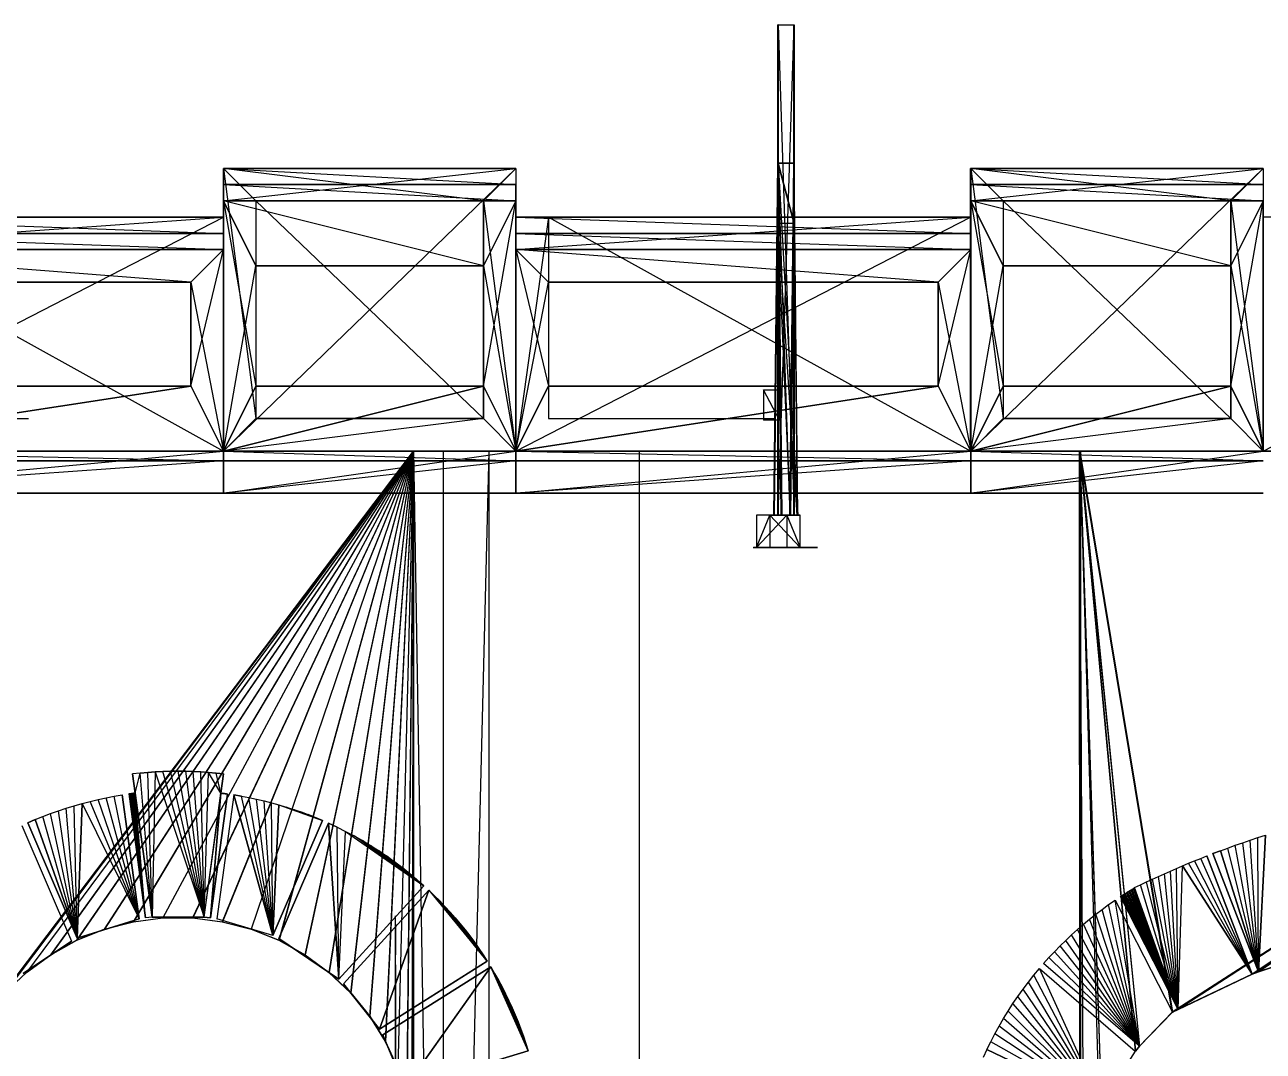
# Model space of a CAD drawing. Extents: x -41 to 47, y -35.8 to 51.3.
# Drawn here: x -0.862 to 2.947, y 44.248 to 47.407 of the extents above; entities that cross this region are included whole.
import ezdxf

# ---------------------------------------------------------------- set-up
doc = ezdxf.new("R2010")
doc.units = 0
doc.header["$MEASUREMENT"] = 0
doc.layers.add('PYDXF', color=8, linetype='CONTINUOUS')

msp = doc.modelspace()

# ---------------------------------------------------------------- linework, layer by layer
at = {"layer": 'PYDXF'}
for p, q in [((1.4548, 47.4074), (1.4537, 47.4074)), ((1.4537, 45.8985), (1.4537, 47.4074)), ((1.4537, 45.8985), (1.4548, 47.4074)), ((1.5029, 47.4074), (1.4537, 45.8985)), ((1.4537, 47.4074), (1.5029, 47.4074)), ((1.4548, 47.4074), (1.4548, 45.8985)), ((1.4548, 47.4074), (1.504, 47.4074)), ((1.4548, 47.4074), (1.504, 45.8985)), ((1.4548, 47.4074), (1.5029, 47.4074)), ((1.5029, 45.8985), (1.5029, 47.4074)), ((1.5029, 47.4074), (1.504, 47.4074)), ((1.5029, 47.4074), (1.504, 45.8985)), ((1.504, 47.4074), (1.504, 45.8985)), ((1.4419, 45.8985), (1.4536, 46.9818)), ((1.4438, 45.8985), (1.4536, 46.9818)), ((1.4536, 46.9818), (1.5028, 46.9818)), ((1.4536, 46.9818), (1.4536, 46.7956)), ((1.4536, 46.9818), (1.5028, 46.7956)), ((1.4536, 46.9818), (1.4911, 45.8985)), ((1.455, 46.9818), (1.455, 46.7956)), ((1.455, 46.9818), (1.5041, 46.7956)), ((1.5041, 46.9818), (1.455, 46.9818)), ((1.455, 46.9818), (1.466, 45.8985)), ((1.455, 46.9818), (1.5152, 45.8985)), ((1.4643, 45.8985), (1.455, 46.9818)), ((1.4911, 45.8985), (1.5028, 46.9818)), ((1.5028, 46.7956), (1.5028, 46.9818)), ((1.5041, 46.9818), (1.5041, 46.7956)), ((1.5152, 45.8985), (1.5041, 46.9818)), ((0.6479, 46.9654), (-0.2516, 46.9654)), ((-0.2516, 46.0954), (-0.2516, 46.9654)), ((-0.2516, 46.0954), (0.6479, 46.9654)), ((-0.2512, 46.9654), (-0.2516, 46.0954)), ((-0.2516, 46.9654), (-0.2512, 46.9654)), ((-0.2512, 46.9654), (-0.1512, 46.1954)), ((0.5484, 46.8654), (-0.2512, 46.9654)), ((-0.2512, 46.9654), (0.6484, 46.9654)), ((-0.2512, 46.9654), (-0.2512, 46.0954)), ((-0.2512, 46.9654), (-0.1512, 46.8654)), ((0.6479, 46.9654), (-0.2512, 46.9654)), ((0.6484, 46.9654), (-0.2511, 46.9654)), ((-0.2511, 46.9654), (-0.2511, 46.9154)), ((-0.2511, 46.8654), (-0.2511, 46.9654)), ((-0.2511, 46.8654), (0.6484, 46.9654)), ((-0.2511, 46.9654), (0.6485, 46.9654)), ((-0.2511, 46.9654), (0.6485, 46.9154)), ((-0.2511, 46.9154), (-0.2511, 46.9654)), ((0.6484, 46.9654), (0.5484, 46.8654)), ((0.6479, 46.9654), (0.6479, 46.0954)), ((0.6479, 46.9654), (0.6484, 46.9654)), ((0.6479, 46.9654), (0.6484, 46.0954)), ((0.6484, 46.9654), (0.6484, 46.8654)), ((0.6484, 46.9654), (0.6484, 46.0954)), ((0.6485, 46.9654), (0.6485, 46.9154)), ((2.9467, 46.9654), (2.0472, 46.9654)), ((2.0472, 46.0954), (2.0472, 46.9654)), ((2.0472, 46.0954), (2.9467, 46.9654)), ((2.0476, 46.9654), (2.0472, 46.0954)), ((2.0472, 46.9654), (2.0476, 46.9654)), ((2.9471, 46.9654), (2.0476, 46.9654)), ((2.0476, 46.8654), (2.0476, 46.9654)), ((2.0476, 46.8654), (2.9471, 46.9654)), ((2.0476, 46.9654), (2.1475, 46.1954)), ((2.8472, 46.8654), (2.0476, 46.9654)), ((2.0476, 46.9654), (2.9471, 46.9654)), ((2.0476, 46.9654), (2.0476, 46.0954)), ((2.0476, 46.9654), (2.1475, 46.8654)), ((2.9467, 46.9654), (2.0476, 46.9654)), ((2.0477, 46.9154), (2.0476, 46.9654)), ((2.0477, 46.9654), (2.0477, 46.9154)), ((2.0477, 46.9654), (2.9472, 46.9654)), ((2.0477, 46.9654), (2.9472, 46.9154)), ((2.9471, 46.9654), (2.8472, 46.8654)), ((2.9467, 46.9654), (2.9467, 46.0954)), ((2.9467, 46.9654), (2.9471, 46.9654)), ((2.9467, 46.9654), (2.9471, 46.0954)), ((2.9471, 46.9654), (2.9471, 46.8654)), ((2.9471, 46.9654), (2.9471, 46.0954)), ((-0.2511, 46.9154), (0.6484, 46.8654)), ((-0.2511, 46.9154), (0.6485, 46.9154)), ((-0.2511, 46.9154), (-0.2511, 46.8654)), ((0.6485, 46.9154), (-0.2511, 46.9154)), ((0.6484, 46.8654), (0.6484, 46.9154)), ((2.0477, 46.9154), (2.9472, 46.8654)), ((2.0477, 46.9154), (2.9472, 46.9154)), ((2.0477, 46.9154), (2.0477, 46.8654)), ((2.9472, 46.9154), (2.0477, 46.9154)), ((-0.2512, 46.8654), (0.6483, 46.8654)), ((-0.1512, 46.6654), (-0.2512, 46.8654)), ((0.5484, 46.6654), (-0.2512, 46.8654)), ((-0.2512, 46.0954), (-0.2512, 46.8654)), ((0.6484, 46.8654), (-0.2511, 46.8654)), ((-0.2511, 46.8654), (-0.2511, 46.0954)), ((-0.2511, 46.8654), (-0.1512, 46.2954)), ((-0.2511, 46.8654), (-0.1512, 46.6654)), ((-0.1512, 46.8654), (0.5484, 46.1954)), ((-0.1512, 46.8654), (0.5484, 46.8654)), ((-0.1512, 46.8654), (-0.1512, 46.1954)), ((0.5484, 46.8654), (-0.1512, 46.8654)), ((0.5484, 46.1954), (0.5484, 46.8654)), ((0.5484, 46.8654), (0.5484, 46.1954)), ((0.6484, 46.8654), (0.5484, 46.6654)), ((0.5484, 46.2954), (0.6483, 46.8654)), ((0.5484, 46.8654), (0.6484, 46.0954)), ((0.6483, 46.8654), (0.6484, 46.0954)), ((0.6484, 46.0954), (0.6484, 46.8654)), ((2.0476, 46.8654), (2.9471, 46.8654)), ((2.1475, 46.6654), (2.0476, 46.8654)), ((2.0476, 46.8654), (2.0476, 46.0954)), ((2.0476, 46.8654), (2.1476, 46.2954)), ((2.0476, 46.8654), (2.1476, 46.6654)), ((2.8472, 46.6654), (2.0476, 46.8654)), ((2.0476, 46.0954), (2.0476, 46.8654)), ((2.9472, 46.8654), (2.0477, 46.8654)), ((2.8472, 46.8654), (2.1475, 46.8654)), ((2.1476, 46.8654), (2.8472, 46.1954)), ((2.1476, 46.8654), (2.8472, 46.8654)), ((2.1476, 46.8654), (2.1476, 46.1954)), ((2.8472, 46.1954), (2.8472, 46.8654)), ((2.8472, 46.8654), (2.8472, 46.1954)), ((2.8472, 46.8654), (2.9471, 46.0954)), ((2.9471, 46.8654), (2.8472, 46.6654)), ((2.8472, 46.2954), (2.9471, 46.8654)), ((2.9471, 46.8654), (2.9471, 46.0954)), ((2.9471, 46.0954), (2.9471, 46.8654)), ((-0.2516, 46.8154), (-1.6508, 46.8154)), ((-1.6508, 46.0954), (-0.2516, 46.8154)), ((-0.2511, 46.8154), (-1.6504, 46.8154)), ((-1.6504, 46.7154), (-0.2511, 46.8154)), ((-0.2516, 46.8154), (-1.6504, 46.8154)), ((-1.6503, 46.8154), (-0.2511, 46.8154)), ((-1.6503, 46.8154), (-0.2511, 46.7654)), ((-1.5504, 46.8154), (-0.2511, 46.8154)), ((-1.5504, 46.8154), (-0.2511, 46.0954)), ((-0.2516, 46.8154), (-1.5504, 46.8154)), ((-0.2516, 46.8154), (-0.2516, 46.0954)), ((-0.2516, 46.8154), (-0.2511, 46.0954)), ((-0.2511, 46.8154), (-0.2516, 46.8154)), ((-0.2511, 46.8154), (-0.2511, 46.7154)), ((-0.2511, 46.0954), (-0.2511, 46.8154)), ((-0.2511, 46.8154), (-0.2511, 46.7654)), ((2.0472, 46.8154), (0.648, 46.8154)), ((0.648, 46.0954), (0.648, 46.8154)), ((0.648, 46.0954), (2.0472, 46.8154)), ((0.648, 46.8154), (0.6484, 46.8154)), ((0.6484, 46.8154), (0.648, 46.0954)), ((2.0476, 46.8154), (0.6484, 46.8154)), ((0.6484, 46.8154), (0.6484, 46.7654)), ((0.6484, 46.7154), (0.6484, 46.8154)), ((0.6484, 46.7154), (2.0476, 46.8154)), ((0.7483, 46.8154), (0.6484, 46.0954)), ((0.6484, 46.8154), (0.6484, 46.0954)), ((0.7483, 46.8154), (0.6484, 46.8154)), ((2.0472, 46.8154), (0.6484, 46.8154)), ((0.6484, 46.7654), (0.6484, 46.8154)), ((0.6484, 46.8154), (2.0477, 46.8154)), ((0.6484, 46.8154), (2.0477, 46.7654)), ((0.7483, 46.8154), (0.7483, 46.1954)), ((0.7483, 46.8154), (2.0476, 46.8154)), ((0.7483, 46.8154), (2.0476, 46.0954)), ((2.0472, 46.8154), (0.7483, 46.8154)), ((1.4438, 45.8985), (1.4536, 46.7956)), ((1.5028, 46.7956), (1.4536, 46.7956)), ((1.4929, 45.8985), (1.4536, 46.7956)), ((1.5041, 46.7956), (1.455, 46.7956)), ((1.5134, 45.8985), (1.455, 46.7956)), ((1.4643, 45.8985), (1.455, 46.7956)), ((1.4911, 45.8985), (1.5028, 46.7956)), ((1.5028, 46.7956), (1.4929, 45.8985)), ((1.5041, 46.7956), (1.5134, 45.8985)), ((1.5152, 45.8985), (1.5041, 46.7956)), ((2.0472, 46.8154), (2.0472, 46.0954)), ((2.0472, 46.8154), (2.0476, 46.0954)), ((2.0476, 46.8154), (2.0472, 46.8154)), ((2.0476, 46.8154), (2.0476, 46.7154)), ((2.0476, 46.0954), (2.0476, 46.8154)), ((2.0477, 46.8154), (2.0477, 46.7654)), ((4.346, 46.8154), (2.9467, 46.8154)), ((2.9467, 46.0954), (2.9467, 46.8154)), ((2.9467, 46.0954), (4.346, 46.8154)), ((2.9467, 46.8154), (2.9471, 46.8154)), ((2.9471, 46.8154), (2.9467, 46.0954)), ((-1.6503, 46.7654), (-0.2511, 46.7154)), ((-1.6503, 46.7654), (-0.2511, 46.7654)), ((-0.2511, 46.7654), (-1.6503, 46.7654)), ((-0.2511, 46.7154), (-0.2511, 46.7654)), ((0.6484, 46.7654), (2.0477, 46.7154)), ((0.6484, 46.7654), (2.0477, 46.7654)), ((0.6484, 46.7654), (0.6484, 46.7154)), ((2.0477, 46.7654), (0.6484, 46.7654)), ((2.0477, 46.7154), (2.0477, 46.7654)), ((-0.2512, 46.7154), (-1.6504, 46.7154)), ((-1.6504, 46.7154), (-0.2512, 46.7154)), ((-0.3511, 46.6154), (-1.6504, 46.7154)), ((-0.2512, 46.7154), (-0.3511, 46.6154)), ((-0.3511, 46.2954), (-0.2512, 46.7154)), ((-0.2512, 46.7154), (-0.2512, 46.0954)), ((-0.2512, 46.0954), (-0.2512, 46.7154)), ((0.6484, 46.7154), (2.0476, 46.7154)), ((2.0477, 46.7154), (0.6484, 46.7154)), ((0.7483, 46.6154), (0.6484, 46.7154)), ((0.6484, 46.7154), (0.6484, 46.0954)), ((0.6484, 46.7154), (0.7483, 46.2954)), ((0.6484, 46.7154), (0.7483, 46.6154)), ((1.9477, 46.6154), (0.6484, 46.7154)), ((0.6484, 46.0954), (0.6484, 46.7154)), ((2.0476, 46.7154), (1.9477, 46.6154)), ((1.9477, 46.2954), (2.0476, 46.7154)), ((2.0476, 46.7154), (2.0476, 46.0954)), ((2.0476, 46.0954), (2.0476, 46.7154)), ((-0.2512, 46.0954), (-0.1512, 46.6654)), ((-0.1512, 46.6654), (-0.1512, 46.2954)), ((0.5484, 46.6654), (-0.1512, 46.6654)), ((-0.1512, 46.6654), (0.5484, 46.6654)), ((0.5484, 46.6654), (0.5484, 46.2954)), ((0.5484, 46.2954), (0.5484, 46.6654)), ((0.5484, 46.6654), (0.6484, 46.0954)), ((2.0476, 46.0954), (2.1475, 46.6654)), ((2.8472, 46.6654), (2.1475, 46.6654)), ((2.1475, 46.6654), (2.8472, 46.6654)), ((2.1476, 46.6654), (2.1476, 46.2954)), ((2.8472, 46.6654), (2.8472, 46.2954)), ((2.8472, 46.2954), (2.8472, 46.6654)), ((2.8472, 46.6654), (2.9471, 46.0954)), ((-0.3511, 46.6154), (-1.5505, 46.6154)), ((-1.5505, 46.6154), (-0.3511, 46.6154)), ((-0.3511, 46.6154), (-0.3511, 46.2954)), ((-0.3511, 46.2954), (-0.3511, 46.6154)), ((-0.3511, 46.6154), (-0.2512, 46.0954)), ((0.6484, 46.0954), (0.7483, 46.6154)), ((0.7483, 46.6154), (0.7483, 46.2954)), ((1.9477, 46.6154), (0.7483, 46.6154)), ((0.7483, 46.6154), (1.9477, 46.6154)), ((1.9477, 46.6154), (1.9477, 46.2954)), ((1.9477, 46.2954), (1.9477, 46.6154)), ((1.9477, 46.6154), (2.0476, 46.0954)), ((-1.6504, 46.0954), (-0.3511, 46.2954)), ((-0.3511, 46.2954), (-1.6504, 46.0954)), ((-0.3511, 46.2954), (-1.5505, 46.2954)), ((-1.5505, 46.2954), (-0.3511, 46.2954)), ((-0.3511, 46.2954), (-0.2512, 46.0954)), ((0.5484, 46.2954), (-0.2512, 46.0954)), ((-0.2512, 46.0954), (-0.1512, 46.2954)), ((-0.2511, 46.0954), (0.5484, 46.2954)), ((-0.1512, 46.2954), (-0.2511, 46.0954)), ((-0.1512, 46.2954), (0.5484, 46.2954)), ((0.5484, 46.2954), (-0.1512, 46.2954)), ((0.5484, 46.2954), (0.6483, 46.0954)), ((0.6484, 46.0954), (1.9477, 46.2954)), ((1.9477, 46.2954), (0.6484, 46.0954)), ((0.7483, 46.2954), (0.6484, 46.0954)), ((0.6484, 46.0954), (0.7483, 46.2954)), ((1.9477, 46.2954), (0.7483, 46.2954)), ((0.7483, 46.2954), (1.9477, 46.2954)), ((1.9477, 46.2954), (2.0476, 46.0954)), ((2.8472, 46.2954), (2.0476, 46.0954)), ((2.0476, 46.0954), (2.8472, 46.2954)), ((2.1476, 46.2954), (2.0476, 46.0954)), ((2.0476, 46.0954), (2.1475, 46.2954)), ((2.1475, 46.2954), (2.8472, 46.2954)), ((2.8472, 46.2954), (2.1476, 46.2954)), ((2.9471, 46.0954), (2.8472, 46.2954)), ((2.8472, 46.2954), (2.9471, 46.0954)), ((1.4097, 46.2839), (1.4097, 46.19)), ((1.4097, 46.2839), (1.4589, 46.2839)), ((1.4589, 46.19), (1.4097, 46.2839)), ((1.4589, 46.19), (1.4589, 46.2839)), ((-1.5504, 46.1954), (-0.8508, 46.1954)), ((-0.1512, 46.1954), (-0.2512, 46.0954)), ((0.5484, 46.1954), (-0.2512, 46.0954)), ((0.5484, 46.1954), (-0.1512, 46.1954)), ((-0.1512, 46.1954), (0.5484, 46.1954)), ((0.6484, 46.0954), (0.5484, 46.1954)), ((0.7483, 46.1954), (1.4479, 46.1954)), ((1.4589, 46.19), (1.4097, 46.19)), ((2.1475, 46.1954), (2.0476, 46.0954)), ((2.8472, 46.1954), (2.0476, 46.0954)), ((2.1475, 46.1954), (2.8472, 46.1954)), ((2.8472, 46.1954), (2.1476, 46.1954)), ((2.9471, 46.0954), (2.8472, 46.1954)), ((-1.6508, 46.0954), (-0.2516, 46.0954)), ((-1.6508, 46.0954), (-0.2511, 46.0954)), ((-0.2512, 46.0954), (-1.6504, 46.0954)), ((-1.6504, 46.0954), (-0.2512, 46.0954)), ((-0.2511, 46.0954), (-1.6504, 46.0954)), ((-1.6504, 45.9654), (-0.2511, 46.0954)), ((-1.6504, 46.0654), (-0.2511, 46.0654)), ((-0.2511, 46.0654), (-1.6504, 45.9654)), ((-1.6503, 46.0954), (-0.2511, 46.0654)), ((-1.6503, 46.0954), (-0.2511, 46.0954)), ((-0.2511, 46.0654), (-1.6503, 46.0654)), ((-1.117, 46.0954), (0.333, 46.0954)), ((-1.1163, 46.0954), (0.3337, 46.0954)), ((-1.1163, 46.0954), (0.333, 46.0954)), ((0.333, 46.0954), (-0.9819, 44.3564)), ((-0.9813, 44.3564), (0.3337, 46.0954)), ((0.333, 46.0954), (-0.9239, 44.4276)), ((0.3337, 46.0954), (-0.9233, 44.4276)), ((0.333, 46.0954), (-0.8574, 44.4909)), ((0.3337, 46.0954), (-0.8567, 44.4909)), ((0.333, 46.0954), (-0.7834, 44.5452)), ((0.3337, 46.0954), (-0.7827, 44.5452)), ((0.333, 46.0954), (-0.7031, 44.5898)), ((0.3337, 46.0954), (-0.7025, 44.5898)), ((0.333, 46.0954), (-0.6179, 44.6239)), ((0.3337, 46.0954), (-0.6172, 44.6239)), ((0.333, 46.0954), (-0.529, 44.6469)), ((0.3337, 46.0954), (-0.5283, 44.6469)), ((0.333, 46.0954), (-0.4379, 44.6585)), ((0.3337, 46.0954), (-0.4373, 44.6585)), ((0.333, 46.0954), (-0.3461, 44.6585)), ((0.3337, 46.0954), (-0.3454, 44.6585)), ((0.333, 46.0954), (-0.255, 44.6469)), ((0.3337, 46.0954), (-0.2544, 44.6469)), ((-0.2516, 46.0954), (0.6479, 46.0954)), ((-0.2511, 46.0954), (-0.2516, 46.0954)), ((-0.2516, 46.0954), (-0.2512, 46.0954)), ((-0.2516, 46.0954), (0.6484, 46.0954)), ((0.6483, 46.0954), (-0.2512, 46.0954)), ((-0.2512, 46.0954), (0.6484, 46.0954)), ((-0.2511, 46.0654), (-0.2511, 46.0954)), ((-0.2511, 46.0954), (-0.2511, 46.0654)), ((-0.2511, 46.0954), (-0.2511, 45.9654)), ((0.6485, 46.0954), (-0.2511, 46.0954)), ((-0.2511, 46.0954), (0.6485, 46.0654)), ((-0.2511, 45.9654), (0.6484, 46.0954)), ((-0.2511, 46.0954), (0.6485, 46.0954)), ((-0.2511, 45.9654), (-0.2511, 46.0954)), ((-0.2511, 45.9654), (-0.2511, 46.0654)), ((-0.2511, 46.0654), (0.6484, 46.0654)), ((0.6484, 46.0654), (-0.2511, 45.9654)), ((-0.2511, 46.0654), (-0.2511, 45.9654)), ((0.6485, 46.0654), (-0.2511, 46.0654)), ((0.333, 46.0954), (-0.1661, 44.6239)), ((0.3337, 46.0954), (-0.1655, 44.6239)), ((0.333, 46.0954), (-0.0809, 44.5898)), ((0.3337, 46.0954), (-0.0802, 44.5898)), ((0.333, 46.0954), (-0.0006, 44.5452)), ((0.3337, 46.0954), (0, 44.5452)), ((0.333, 46.0954), (0.0734, 44.4909)), ((0.3337, 46.0954), (0.074, 44.4909)), ((0.333, 46.0954), (0.1399, 44.4276)), ((0.3337, 46.0954), (0.1406, 44.4276)), ((0.333, 46.0954), (0.1979, 44.3564)), ((0.3337, 46.0954), (0.1986, 44.3564)), ((0.333, 46.0954), (0.2465, 44.2785)), ((0.3337, 46.0954), (0.2471, 44.2785)), ((0.333, 46.0954), (0.2848, 44.1951)), ((0.3337, 46.0954), (0.2854, 44.1951)), ((0.333, 46.0954), (0.3122, 44.1074)), ((0.3337, 46.0954), (0.3129, 44.1074)), ((0.333, 46.0954), (0.3284, 44.0171)), ((0.3337, 46.0954), (0.329, 44.0171)), ((0.333, 46.0954), (0.333, 43.9254)), ((0.333, 46.0954), (0.3337, 46.0954)), ((0.333, 46.0954), (0.3337, 43.9254)), ((0.3337, 46.0954), (0.3337, 43.9254)), ((2.3851, 46.0954), (0.3338, 46.0954)), ((0.3338, 46.0954), (0.4261, 46.0954)), ((0.3338, 40.4954), (0.3338, 46.0954)), ((0.3338, 46.0954), (0.3338, 40.4954)), ((0.3338, 46.0954), (0.4261, 40.4954)), ((0.4261, 46.0954), (0.5648, 46.0954)), ((2.3851, 46.0954), (0.4261, 46.0954)), ((0.4261, 40.4954), (0.4261, 46.0954)), ((0.5648, 46.0954), (0.4261, 40.4954)), ((0.5648, 46.0954), (1.0277, 46.0954)), ((2.3851, 46.0954), (0.5648, 46.0954)), ((0.5648, 46.0954), (0.5648, 40.4954)), ((0.6484, 46.0954), (0.6479, 46.0954)), ((0.648, 46.0954), (2.0472, 46.0954)), ((0.648, 46.0954), (0.6484, 46.0954)), ((0.648, 46.0954), (2.0476, 46.0954)), ((2.0476, 46.0954), (0.6484, 46.0954)), ((0.6484, 46.0954), (0.6485, 46.0654)), ((0.6484, 46.0954), (0.6484, 45.9654)), ((0.6484, 46.0954), (2.0476, 46.0954)), ((0.6484, 45.9654), (2.0476, 46.0954)), ((0.6484, 45.9654), (0.6484, 46.0954)), ((0.6484, 45.9654), (0.6484, 46.0654)), ((0.6484, 46.0654), (2.0477, 46.0654)), ((2.0477, 46.0654), (0.6484, 45.9654)), ((0.6484, 46.0654), (0.6484, 45.9654)), ((0.6485, 46.0654), (0.6485, 46.0954)), ((0.6485, 46.0954), (2.0477, 46.0654)), ((2.0477, 46.0654), (0.6485, 46.0654)), ((2.3851, 46.0954), (1.0277, 46.0954)), ((1.0277, 46.0954), (2.3851, 46.0954)), ((1.0277, 46.0954), (1.0277, 40.4954)), ((2.0472, 46.0954), (2.9467, 46.0954)), ((2.0476, 46.0954), (2.0472, 46.0954)), ((2.0472, 46.0954), (2.0476, 46.0954)), ((2.0472, 46.0954), (2.9471, 46.0954)), ((2.0476, 46.0954), (2.0477, 46.0654)), ((2.0476, 46.0954), (2.0476, 45.9654)), ((2.9471, 46.0954), (2.0476, 46.0954)), ((2.9472, 46.0954), (2.0476, 46.0954)), ((2.0476, 46.0954), (2.9472, 46.0954)), ((2.0476, 45.9654), (2.9472, 46.0954)), ((2.0477, 45.9654), (2.0476, 46.0954)), ((2.0477, 46.0654), (2.0477, 46.0954)), ((2.0477, 46.0954), (2.9472, 46.0654)), ((2.0477, 45.9654), (2.0477, 46.0654)), ((2.0477, 46.0654), (2.9472, 46.0654)), ((2.9472, 46.0654), (2.0477, 45.9654)), ((2.0477, 46.0654), (2.0477, 45.9654)), ((2.9472, 46.0654), (2.0477, 46.0654)), ((2.3826, 43.9302), (2.3819, 46.0954)), ((2.3826, 46.0954), (2.3819, 46.0954)), ((5.3401, 46.0954), (2.3819, 46.0954)), ((2.3819, 46.0954), (2.5531, 44.2482)), ((2.3819, 46.0954), (2.3819, 43.9302)), ((2.3819, 46.0954), (2.5662, 44.2634)), ((2.3819, 46.0954), (2.4488, 44.0862)), ((2.667, 44.368), (2.3819, 46.0954)), ((2.3826, 46.0954), (2.3826, 43.9302)), ((2.394, 43.9302), (2.3826, 46.0954)), ((2.3826, 46.0954), (2.4495, 44.0862)), ((2.3826, 46.0954), (2.4422, 44.0676)), ((2.3826, 46.0954), (2.5669, 44.2634)), ((2.3826, 46.0954), (2.5538, 44.2482)), ((2.3826, 46.0954), (5.3407, 46.0954)), ((2.3826, 46.0954), (2.6677, 44.368)), ((2.3826, 46.0954), (5.3401, 46.0954)), ((2.3851, 40.4954), (2.3851, 46.0954)), ((2.3851, 46.0954), (2.3851, 40.4954)), ((5.3401, 46.0954), (2.667, 44.368)), ((2.6677, 44.368), (5.3407, 46.0954)), ((5.3401, 46.0954), (2.6848, 44.3771)), ((5.3407, 46.0954), (2.6855, 44.3771)), ((5.3401, 46.0954), (2.9129, 44.4853)), ((5.3407, 46.0954), (2.9135, 44.4853)), ((5.3401, 46.0954), (2.9315, 44.4925)), ((5.3407, 46.0954), (2.9322, 44.4925)), ((2.9467, 46.0954), (4.346, 46.0954)), ((2.9471, 46.0954), (2.9467, 46.0954)), ((2.9467, 46.0954), (2.9471, 46.0954)), ((2.9467, 46.0954), (4.3464, 46.0954)), ((-0.2511, 45.9654), (-1.6504, 45.9654)), ((-1.6504, 45.9654), (-0.2511, 45.9654)), ((0.6484, 45.9654), (-0.2511, 45.9654)), ((-0.2511, 45.9654), (0.6484, 45.9654)), ((2.0476, 45.9654), (0.6484, 45.9654)), ((0.6484, 45.9654), (2.0477, 45.9654)), ((2.9472, 45.9654), (2.0476, 45.9654)), ((2.0477, 45.9654), (2.9472, 45.9654)), ((1.4296, 45.8985), (1.3881, 45.8985)), ((1.4815, 45.8985), (1.3881, 45.7985)), ((1.3881, 45.8985), (1.3881, 45.7985)), ((1.4815, 45.8985), (1.3881, 45.8985)), ((1.3881, 45.7985), (1.4296, 45.8985)), ((1.5231, 45.8985), (1.4296, 45.8985)), ((1.4296, 45.8985), (1.4815, 45.8985)), ((1.4296, 45.8985), (1.5231, 45.7985)), ((1.4296, 45.8985), (1.4296, 45.7985)), ((1.4438, 45.8985), (1.4419, 45.8985)), ((1.4419, 45.8985), (1.4911, 45.8985)), ((1.4911, 45.8985), (1.4438, 45.8985)), ((1.4438, 45.8985), (1.4929, 45.8985)), ((1.4537, 45.8985), (1.4548, 45.8985)), ((1.4537, 45.8985), (1.5029, 45.8985)), ((1.4537, 45.8985), (1.504, 45.8985)), ((1.504, 45.8985), (1.4548, 45.8985)), ((1.4643, 45.8985), (1.5134, 45.8985)), ((1.4643, 45.8985), (1.466, 45.8985)), ((1.5152, 45.8985), (1.4643, 45.8985)), ((1.466, 45.8985), (1.5152, 45.8985)), ((1.4815, 45.8985), (1.4815, 45.7985)), ((1.4815, 45.8985), (1.5231, 45.8985)), ((1.4815, 45.8985), (1.5231, 45.7985)), ((1.4911, 45.8985), (1.4929, 45.8985)), ((1.504, 45.8985), (1.5029, 45.8985)), ((1.5134, 45.8985), (1.5152, 45.8985)), ((1.5231, 45.7985), (1.5231, 45.8985)), ((1.378, 45.7985), (1.3795, 45.7985)), ((1.378, 45.7985), (1.5747, 45.7985)), ((1.3795, 45.7985), (1.5763, 45.7985)), ((1.5747, 45.7985), (1.3795, 45.7985)), ((1.3881, 45.7985), (1.4815, 45.7985)), ((1.3881, 45.7985), (1.4296, 45.7985)), ((1.5231, 45.7985), (1.4296, 45.7985)), ((1.4815, 45.7985), (1.4296, 45.7985)), ((1.5231, 45.7985), (1.4815, 45.7985)), ((1.5763, 45.7985), (1.5747, 45.7985)), ((-0.5075, 45.1045), (-0.4842, 45.1066)), ((-0.4842, 45.1066), (-0.5075, 45.1045)), ((-0.4842, 45.1066), (-0.4609, 45.1082)), ((-0.4609, 45.1082), (-0.4842, 45.1066)), ((-0.4709, 44.661), (-0.4842, 45.1066)), ((-0.4609, 45.1082), (-0.4709, 44.661)), ((-0.4609, 45.1082), (-0.4375, 45.1093)), ((-0.4375, 45.1093), (-0.4609, 45.1082)), ((-0.4609, 45.1082), (-0.311, 44.661)), ((-0.4375, 45.1093), (-0.4141, 45.11)), ((-0.4142, 45.11), (-0.4375, 45.1093)), ((-0.311, 44.661), (-0.4375, 45.1093)), ((-0.3908, 45.1102), (-0.4142, 45.11)), ((-0.4141, 45.11), (-0.3908, 45.1102)), ((-0.311, 44.661), (-0.4141, 45.11)), ((-0.3674, 45.11), (-0.3908, 45.1102)), ((-0.3908, 45.1102), (-0.3674, 45.11)), ((-0.311, 44.661), (-0.3908, 45.1102)), ((-0.3441, 45.1093), (-0.3674, 45.11)), ((-0.3674, 45.11), (-0.344, 45.1093)), ((-0.311, 44.661), (-0.3674, 45.11)), ((-0.3207, 45.1081), (-0.3441, 45.1093)), ((-0.344, 45.1093), (-0.3207, 45.1081)), ((-0.311, 44.661), (-0.344, 45.1093)), ((-0.3207, 45.1081), (-0.2974, 45.1065)), ((-0.2974, 45.1065), (-0.3207, 45.1081)), ((-0.311, 44.661), (-0.3207, 45.1081)), ((-0.311, 44.661), (-0.2974, 45.1065)), ((-0.2741, 45.1044), (-0.2974, 45.1065)), ((-0.2974, 45.1065), (-0.2741, 45.1044)), ((-0.259, 45.0424), (-0.2974, 45.1065)), ((-0.5308, 45.1022), (-0.5307, 45.102)), ((-0.5308, 45.102), (-0.5227, 45.0425)), ((-0.5075, 45.1045), (-0.5307, 45.102)), ((-0.5227, 45.0425), (-0.5307, 45.102)), ((-0.5227, 45.0425), (-0.5075, 45.1045)), ((-0.4709, 44.661), (-0.5075, 45.1045)), ((-0.2741, 45.1044), (-0.2508, 45.1019)), ((-0.2509, 45.1019), (-0.2741, 45.1044)), ((-0.259, 45.0424), (-0.2741, 45.1044)), ((-0.2509, 45.1019), (-0.259, 45.0424)), ((-0.259, 45.0424), (-0.2508, 45.1019)), ((-0.2508, 45.1021), (-0.2508, 45.1019)), ((-0.6123, 45.0283), (-0.5873, 45.033)), ((-0.5873, 45.033), (-0.5623, 45.0372)), ((-0.5106, 44.6555), (-0.5873, 45.033)), ((-0.5623, 45.0374), (-0.5623, 45.0372)), ((-0.5106, 44.6555), (-0.5623, 45.0372)), ((-0.5623, 45.0372), (-0.5105, 44.6555)), ((-0.5409, 45.0403), (-0.5425, 45.04)), ((-0.5425, 45.04), (-0.4908, 44.6586)), ((-0.5392, 45.0405), (-0.5409, 45.0403)), ((-0.5409, 45.0403), (-0.5392, 45.0405)), ((-0.4908, 44.6586), (-0.5409, 45.0403)), ((-0.5376, 45.0407), (-0.5392, 45.0405)), ((-0.5392, 45.0405), (-0.5375, 45.0407)), ((-0.4908, 44.6586), (-0.5392, 45.0405)), ((-0.5359, 45.0409), (-0.5376, 45.0407)), ((-0.5375, 45.0407), (-0.5359, 45.0409)), ((-0.4908, 44.6586), (-0.5375, 45.0407)), ((-0.5343, 45.0411), (-0.5359, 45.0409)), ((-0.5359, 45.0409), (-0.5342, 45.0411)), ((-0.4908, 44.6586), (-0.5359, 45.0409)), ((-0.5326, 45.0413), (-0.5343, 45.0411)), ((-0.5342, 45.0411), (-0.5326, 45.0413)), ((-0.4908, 44.6586), (-0.5342, 45.0411)), ((-0.5326, 45.0413), (-0.5309, 45.0415)), ((-0.531, 45.0415), (-0.5326, 45.0413)), ((-0.4908, 44.6586), (-0.5326, 45.0413)), ((-0.5293, 45.0418), (-0.531, 45.0415)), ((-0.5309, 45.0415), (-0.5293, 45.0418)), ((-0.4908, 44.6586), (-0.5309, 45.0415)), ((-0.5293, 45.0418), (-0.5276, 45.042)), ((-0.5276, 45.042), (-0.5293, 45.0418)), ((-0.4908, 44.6586), (-0.5293, 45.0418)), ((-0.5276, 45.042), (-0.526, 45.0422)), ((-0.526, 45.0422), (-0.5276, 45.042)), ((-0.4908, 44.6586), (-0.5276, 45.042)), ((-0.5243, 45.0424), (-0.526, 45.0422)), ((-0.526, 45.0422), (-0.5243, 45.0424)), ((-0.4908, 44.6586), (-0.526, 45.0422)), ((-0.5227, 45.0425), (-0.5243, 45.0424)), ((-0.5243, 45.0424), (-0.5227, 45.0425)), ((-0.4908, 44.6586), (-0.5243, 45.0424)), ((-0.5227, 45.0425), (-0.4709, 44.661)), ((-0.4709, 44.661), (-0.5227, 45.0425)), ((-0.4908, 44.6586), (-0.5227, 45.0425)), ((-0.259, 45.0424), (-0.3111, 44.661)), ((-0.311, 44.661), (-0.259, 45.0424)), ((-0.259, 45.0424), (-0.2912, 44.6585)), ((-0.2912, 44.6585), (-0.259, 45.0424)), ((-0.2912, 44.6585), (-0.2391, 45.0399)), ((-0.2391, 45.0399), (-0.2912, 44.6585)), ((-0.2194, 45.037), (-0.2715, 44.6554)), ((-0.259, 45.0424), (-0.2573, 45.0422)), ((-0.259, 45.0424), (-0.2391, 45.0399)), ((-0.2573, 45.0422), (-0.2557, 45.042)), ((-0.2391, 45.0399), (-0.2573, 45.0422)), ((-0.2557, 45.042), (-0.254, 45.0418)), ((-0.2391, 45.0399), (-0.2557, 45.042)), ((-0.254, 45.0418), (-0.2524, 45.0416)), ((-0.2391, 45.0399), (-0.254, 45.0418)), ((-0.2391, 45.0399), (-0.2524, 45.0416)), ((-0.2523, 45.0416), (-0.2507, 45.0414)), ((-0.2507, 45.0414), (-0.2491, 45.0412)), ((-0.2391, 45.0399), (-0.2507, 45.0414)), ((-0.2391, 45.0399), (-0.2491, 45.0412)), ((-0.2491, 45.0412), (-0.2474, 45.041)), ((-0.2391, 45.0399), (-0.2474, 45.041)), ((-0.2474, 45.041), (-0.2457, 45.0408)), ((-0.2391, 45.0399), (-0.2458, 45.0408)), ((-0.2457, 45.0408), (-0.2441, 45.0406)), ((-0.2391, 45.0399), (-0.2441, 45.0406)), ((-0.2441, 45.0406), (-0.2424, 45.0404)), ((-0.2424, 45.0404), (-0.2408, 45.0401)), ((-0.2391, 45.0399), (-0.2424, 45.0404)), ((-0.2391, 45.0399), (-0.2408, 45.0401)), ((-0.2408, 45.0401), (-0.2391, 45.0399)), ((-0.2194, 45.037), (-0.0994, 44.604)), ((-0.2194, 45.037), (-0.196, 45.0332)), ((-0.0994, 44.604), (-0.2193, 45.037)), ((-0.196, 45.0332), (-0.2193, 45.037)), ((-0.196, 45.0332), (-0.1727, 45.0288)), ((-0.0994, 44.604), (-0.196, 45.0332)), ((-0.1727, 45.0288), (-0.1495, 45.0239)), ((-0.0994, 44.604), (-0.1727, 45.0288)), ((-0.759, 44.9885), (-0.7349, 44.9965)), ((-0.7349, 44.9965), (-0.7107, 45.004)), ((-0.7009, 44.596), (-0.7349, 44.9965)), ((-0.7107, 45.004), (-0.6863, 45.0109)), ((-0.7009, 44.596), (-0.7107, 45.004)), ((-0.7009, 44.596), (-0.6863, 45.0109)), ((-0.6863, 45.0109), (-0.7009, 44.596)), ((-0.6863, 45.0109), (-0.6617, 45.0173)), ((-0.6863, 45.0109), (-0.5106, 44.6555)), ((-0.6617, 45.0173), (-0.637, 45.0231)), ((-0.5106, 44.6555), (-0.6617, 45.0173)), ((-0.5106, 44.6555), (-0.6371, 45.0231)), ((-0.637, 45.0231), (-0.6122, 45.0283)), ((-0.5106, 44.6555), (-0.6123, 45.0283)), ((-0.1495, 45.0239), (-0.1264, 45.0186)), ((-0.0994, 44.604), (-0.1495, 45.0239)), ((-0.0994, 44.604), (-0.1264, 45.0186)), ((-0.1264, 45.0186), (-0.1035, 45.0128)), ((-0.0994, 44.604), (-0.1035, 45.0128)), ((-0.1034, 45.0128), (-0.0806, 45.0065)), ((-0.0994, 44.604), (-0.0806, 45.0065)), ((-0.0806, 45.0065), (-0.0994, 44.604)), ((-0.0806, 45.0065), (-0.0579, 44.9997)), ((-0.0806, 45.0065), (0.0532, 44.9587)), ((-0.0579, 44.9997), (-0.0354, 44.9924)), ((0.0532, 44.9587), (-0.0579, 44.9997)), ((0.0532, 44.9587), (-0.0354, 44.9924)), ((-0.0354, 44.9924), (-0.013, 44.9847)), ((-0.83, 44.9612), (-0.8532, 44.951)), ((-0.8532, 44.951), (-0.83, 44.9612)), ((-0.83, 44.9612), (-0.8065, 44.9708)), ((-0.83, 44.9612), (-0.7009, 44.596)), ((-0.7009, 44.596), (-0.83, 44.9612)), ((-0.8065, 44.9708), (-0.7828, 44.9799)), ((-0.7009, 44.596), (-0.8065, 44.9708)), ((-0.7828, 44.9799), (-0.759, 44.9885)), ((-0.7009, 44.596), (-0.7828, 44.9799)), ((-0.7009, 44.596), (-0.759, 44.9885)), ((-0.0994, 44.604), (0.0532, 44.9587)), ((0.0532, 44.9587), (-0.0994, 44.604)), ((-0.013, 44.9847), (0.0093, 44.9765)), ((0.0532, 44.9587), (-0.013, 44.9847)), ((0.0093, 44.9765), (0.0313, 44.9678)), ((0.0532, 44.9587), (0.0093, 44.9765)), ((0.0313, 44.9678), (0.0532, 44.9587)), ((0.0532, 44.9587), (0.0313, 44.9678)), ((-0.8714, 44.9427), (-0.7188, 44.5872)), ((-0.8533, 44.9512), (-0.8532, 44.951)), ((-0.7009, 44.596), (-0.8532, 44.951)), ((-0.8532, 44.951), (-0.7009, 44.596)), ((0.0715, 44.9506), (-0.0812, 44.5957)), ((-0.0812, 44.5957), (0.0715, 44.9506)), ((0.0716, 44.9508), (0.0715, 44.9506)), ((0.0715, 44.9506), (0.1038, 44.47)), ((0.0715, 44.9506), (0.0981, 44.9382)), ((0.1039, 44.47), (0.0715, 44.9506)), ((0.0982, 44.9382), (0.0715, 44.9506)), ((0.0981, 44.9382), (0.1245, 44.925)), ((0.1038, 44.47), (0.0981, 44.9382)), ((0.1038, 44.47), (0.1245, 44.925)), ((0.1245, 44.925), (0.3654, 44.7577)), ((0.1245, 44.925), (0.1504, 44.9112)), ((0.1504, 44.9112), (0.176, 44.8967)), ((0.3654, 44.7577), (0.1504, 44.9112)), ((0.3654, 44.7577), (0.176, 44.8967)), ((0.176, 44.8967), (0.2012, 44.8815)), ((0.2012, 44.8815), (0.226, 44.8657)), ((0.3654, 44.7577), (0.2012, 44.8815)), ((2.8382, 44.8737), (2.8612, 44.882)), ((2.8612, 44.882), (2.8843, 44.8901)), ((2.9321, 44.4925), (2.8612, 44.882)), ((2.8843, 44.8901), (2.9074, 44.898)), ((2.9321, 44.4925), (2.8843, 44.8901)), ((2.9074, 44.898), (2.9306, 44.9058)), ((2.9321, 44.4925), (2.9074, 44.898)), ((2.9306, 44.9058), (2.9539, 44.9133)), ((2.9321, 44.4925), (2.9306, 44.9058)), ((2.9321, 44.4925), (2.9539, 44.9133)), ((2.9539, 44.9133), (2.9322, 44.4925)), ((0.226, 44.8657), (0.2504, 44.8492)), ((0.3654, 44.7577), (0.226, 44.8657)), ((0.2504, 44.8492), (0.2743, 44.8322)), ((0.3654, 44.7577), (0.2504, 44.8492)), ((2.7362, 44.8343), (2.7549, 44.8419)), ((2.7549, 44.8419), (2.7738, 44.8493)), ((2.9135, 44.4853), (2.7549, 44.8419)), ((2.9135, 44.4853), (2.7737, 44.8493)), ((2.7737, 44.8493), (2.9135, 44.4853)), ((2.8152, 44.8652), (2.7924, 44.8566)), ((2.7924, 44.8566), (2.8152, 44.8652)), ((2.9321, 44.4925), (2.7924, 44.8566)), ((2.7924, 44.8566), (2.9321, 44.4925)), ((2.8152, 44.8652), (2.9321, 44.4925)), ((2.8153, 44.8652), (2.8382, 44.8737)), ((2.9322, 44.4925), (2.8153, 44.8652)), ((2.9321, 44.4925), (2.8382, 44.8737)), ((0.3654, 44.7577), (0.2743, 44.8322)), ((0.2744, 44.8322), (0.2978, 44.8144)), ((0.3654, 44.7577), (0.2978, 44.8144)), ((0.2978, 44.8144), (0.3208, 44.7961)), ((2.6431, 44.7946), (2.6616, 44.8028)), ((2.6616, 44.8028), (2.6802, 44.8108)), ((2.6854, 44.3771), (2.6616, 44.8028)), ((2.6802, 44.8108), (2.6988, 44.8188)), ((2.6854, 44.3771), (2.6802, 44.8108)), ((2.6854, 44.3771), (2.6988, 44.8188)), ((2.6988, 44.8188), (2.7175, 44.8266)), ((2.6988, 44.8188), (2.9135, 44.4853)), ((2.9135, 44.4853), (2.6988, 44.8188)), ((2.7174, 44.8266), (2.7361, 44.8343)), ((2.9135, 44.4853), (2.7174, 44.8266)), ((2.9135, 44.4853), (2.7361, 44.8343)), ((0.3654, 44.7577), (0.3208, 44.7961)), ((0.3209, 44.7961), (0.3434, 44.7772)), ((0.3434, 44.7772), (0.3654, 44.7577)), ((0.3654, 44.7577), (0.3434, 44.7772)), ((2.5697, 44.7605), (2.5879, 44.7692)), ((2.5879, 44.7692), (2.6063, 44.7778)), ((2.6854, 44.3771), (2.5879, 44.7692)), ((2.6063, 44.7778), (2.6246, 44.7862)), ((2.6854, 44.3771), (2.6063, 44.7778)), ((2.6854, 44.3771), (2.6246, 44.7862)), ((2.6247, 44.7862), (2.6431, 44.7946)), ((2.6854, 44.3771), (2.6431, 44.7946)), ((0.1038, 44.47), (0.3654, 44.7577)), ((0.3654, 44.7577), (0.1039, 44.47)), ((0.3801, 44.7441), (0.1183, 44.4561)), ((0.3801, 44.7441), (0.2287, 44.3162)), ((0.2287, 44.3162), (0.3801, 44.7441)), ((0.3802, 44.7442), (0.3801, 44.7441)), ((0.3801, 44.7441), (0.5603, 44.5252)), ((0.3801, 44.7441), (0.3971, 44.7277)), ((0.3972, 44.7277), (0.3801, 44.7441)), ((0.3971, 44.7277), (0.4139, 44.7109)), ((0.5603, 44.5252), (0.3971, 44.7277)), ((2.5119, 44.727), (2.5083, 44.7247)), ((2.6854, 44.3771), (2.5083, 44.7247)), ((2.5084, 44.7247), (2.5119, 44.727)), ((2.5084, 44.7247), (2.6854, 44.3771)), ((2.5119, 44.727), (2.5154, 44.7293)), ((2.5119, 44.727), (2.6854, 44.3771)), ((2.6854, 44.3771), (2.5119, 44.727)), ((2.5154, 44.7293), (2.519, 44.7316)), ((2.6854, 44.3771), (2.5154, 44.7293)), ((2.519, 44.7316), (2.5226, 44.7339)), ((2.6854, 44.3771), (2.519, 44.7316)), ((2.5226, 44.7339), (2.5262, 44.7362)), ((2.6854, 44.3771), (2.5226, 44.7339)), ((2.5261, 44.7362), (2.5297, 44.7384)), ((2.6854, 44.3771), (2.5261, 44.7362)), ((2.6854, 44.3771), (2.5297, 44.7384)), ((2.5298, 44.7384), (2.5334, 44.7407)), ((2.5333, 44.7407), (2.5369, 44.7429)), ((2.6854, 44.3771), (2.5333, 44.7407)), ((2.6854, 44.3771), (2.5369, 44.7429)), ((2.537, 44.7429), (2.5406, 44.7451)), ((2.6854, 44.3771), (2.5405, 44.7451)), ((2.5406, 44.7451), (2.5442, 44.7473)), ((2.5442, 44.7473), (2.5478, 44.7495)), ((2.6854, 44.3771), (2.5442, 44.7473)), ((2.5478, 44.7495), (2.5514, 44.7517)), ((2.6854, 44.3771), (2.5478, 44.7495)), ((2.5514, 44.7517), (2.5696, 44.7605)), ((2.6854, 44.3771), (2.5514, 44.7517)), ((2.6854, 44.3771), (2.5696, 44.7605)), ((0.4139, 44.7109), (0.4302, 44.6938)), ((0.5603, 44.5252), (0.4139, 44.7109)), ((0.4302, 44.6938), (0.4462, 44.6763)), ((0.5603, 44.5252), (0.4302, 44.6938)), ((2.4517, 44.6849), (2.4715, 44.6994)), ((2.4715, 44.6994), (2.4916, 44.7134)), ((2.5668, 44.2634), (2.4715, 44.6994)), ((2.5668, 44.2634), (2.4916, 44.7134)), ((2.4916, 44.7134), (2.6676, 44.368)), ((-0.7009, 44.596), (-0.5106, 44.6555)), ((-0.5105, 44.6555), (-0.7009, 44.596)), ((-0.529, 44.6469), (-0.4379, 44.6585)), ((-0.529, 44.6469), (-0.4373, 44.6585)), ((-0.5283, 44.6469), (-0.4373, 44.6585)), ((-0.4709, 44.661), (-0.4908, 44.6586)), ((-0.3111, 44.661), (-0.4709, 44.661)), ((-0.4709, 44.661), (-0.311, 44.661)), ((-0.4379, 44.6585), (-0.3461, 44.6585)), ((-0.4379, 44.6585), (-0.3454, 44.6585)), ((-0.4373, 44.6585), (-0.4379, 44.6585)), ((-0.4373, 44.6585), (-0.3454, 44.6585)), ((-0.3461, 44.6585), (-0.255, 44.6469)), ((-0.3461, 44.6585), (-0.2544, 44.6469)), ((-0.3454, 44.6585), (-0.3461, 44.6585)), ((-0.3454, 44.6585), (-0.2544, 44.6469)), ((-0.2912, 44.6585), (-0.3111, 44.661)), ((-0.3111, 44.661), (-0.2912, 44.6585)), ((-0.0994, 44.604), (-0.2715, 44.6554)), ((0.2784, 44.6388), (0.2784, 44.6654)), ((0.5603, 44.5252), (0.4462, 44.6763)), ((0.4462, 44.6763), (0.4619, 44.6585)), ((0.5603, 44.5252), (0.4619, 44.6585)), ((0.4619, 44.6585), (0.4771, 44.6404)), ((2.3941, 44.639), (2.4129, 44.6547)), ((2.5668, 44.2634), (2.4129, 44.6547)), ((2.413, 44.6547), (2.4322, 44.67)), ((2.5668, 44.2634), (2.4321, 44.67)), ((2.4322, 44.67), (2.4517, 44.6849)), ((2.5668, 44.2634), (2.4517, 44.6849)), ((-0.7031, 44.5898), (-0.6179, 44.6239)), ((-0.7031, 44.5898), (-0.6172, 44.6239)), ((-0.7025, 44.5898), (-0.6172, 44.6239)), ((-0.6179, 44.6239), (-0.529, 44.6469)), ((-0.6179, 44.6239), (-0.5283, 44.6469)), ((-0.6172, 44.6239), (-0.6179, 44.6239)), ((-0.6172, 44.6239), (-0.5283, 44.6469)), ((-0.5283, 44.6469), (-0.529, 44.6469)), ((-0.255, 44.6469), (-0.1661, 44.6239)), ((-0.255, 44.6469), (-0.1655, 44.6239)), ((-0.2544, 44.6469), (-0.255, 44.6469)), ((-0.2544, 44.6469), (-0.1655, 44.6239)), ((-0.1661, 44.6239), (-0.0809, 44.5898)), ((-0.1655, 44.6239), (-0.1661, 44.6239)), ((-0.1661, 44.6239), (-0.0802, 44.5898)), ((-0.1655, 44.6239), (-0.0802, 44.5898)), ((0.2784, 44.5354), (0.2784, 44.6388)), ((0.2784, 44.6388), (0.2784, 44.5454)), ((0.4771, 44.6404), (0.492, 44.6219)), ((0.5603, 44.5252), (0.4771, 44.6404)), ((0.492, 44.6219), (0.5065, 44.6031)), ((0.5603, 44.5252), (0.492, 44.6219)), ((2.3573, 44.6064), (2.3755, 44.6229)), ((2.3755, 44.6229), (2.3941, 44.639)), ((2.5668, 44.2634), (2.3755, 44.6229)), ((2.5668, 44.2634), (2.3941, 44.639)), ((-0.8674, 44.4872), (-0.7188, 44.5872)), ((-0.7188, 44.5872), (-0.8674, 44.4872)), ((-0.7834, 44.5452), (-0.7031, 44.5898)), ((-0.7834, 44.5452), (-0.7025, 44.5898)), ((-0.7827, 44.5452), (-0.7025, 44.5898)), ((-0.7025, 44.5898), (-0.7031, 44.5898)), ((0.1038, 44.47), (-0.0812, 44.5957)), ((-0.0812, 44.5957), (0.1039, 44.47)), ((-0.0809, 44.5898), (-0.0006, 44.5452)), ((-0.0802, 44.5898), (-0.0809, 44.5898)), ((-0.0809, 44.5898), (0, 44.5452)), ((-0.0802, 44.5898), (0, 44.5452)), ((0.5603, 44.5252), (0.5064, 44.6031)), ((0.5065, 44.6031), (0.5205, 44.5841)), ((0.5205, 44.5841), (0.5342, 44.5647)), ((0.5603, 44.5252), (0.5205, 44.5841)), ((2.3048, 44.5546), (2.322, 44.5722)), ((2.322, 44.5722), (2.3395, 44.5895)), ((2.5668, 44.2634), (2.322, 44.5722)), ((2.3395, 44.5895), (2.3573, 44.6064)), ((2.5668, 44.2634), (2.3395, 44.5895)), ((2.5668, 44.2634), (2.3573, 44.6064)), ((-0.8574, 44.4909), (-0.7834, 44.5452)), ((-0.8574, 44.4909), (-0.7827, 44.5452)), ((-0.8567, 44.4909), (-0.7827, 44.5452)), ((-0.7827, 44.5452), (-0.7834, 44.5452)), ((-0.0006, 44.5452), (0.0734, 44.4909)), ((0, 44.5452), (-0.0006, 44.5452)), ((-0.0006, 44.5452), (0.074, 44.4909)), ((0, 44.5452), (0.074, 44.4909)), ((0.2784, 44.5086), (0.2784, 44.5354)), ((0.2784, 44.5138), (0.2784, 44.5454)), ((0.5342, 44.5647), (0.5475, 44.5451)), ((0.5603, 44.5252), (0.5342, 44.5647)), ((0.5475, 44.5451), (0.5603, 44.5252)), ((0.5603, 44.5252), (0.5475, 44.5451)), ((2.2881, 44.5367), (2.2717, 44.5184)), ((2.2881, 44.5367), (2.3048, 44.5546)), ((2.2881, 44.5367), (2.5668, 44.2634)), ((2.5668, 44.2634), (2.2881, 44.5367)), ((2.5668, 44.2634), (2.3048, 44.5546)), ((3.1715, 44.5715), (2.9315, 44.4925)), ((3.1721, 44.5715), (2.9315, 44.4925)), ((2.9321, 44.4925), (3.172, 44.5715)), ((3.1721, 44.5715), (2.9322, 44.4925)), ((0.2287, 44.3162), (0.5603, 44.5252)), ((0.5603, 44.5252), (0.2287, 44.3162)), ((0.5708, 44.5082), (0.2389, 44.2989)), ((0.2389, 44.2989), (0.5708, 44.5082)), ((0.2784, 44.4706), (0.2784, 44.5138)), ((0.2784, 44.5138), (0.2784, 44.5086)), ((0.2784, 44.2537), (0.2784, 44.5086)), ((0.2784, 44.5086), (0.2784, 44.4706)), ((0.5708, 44.5082), (0.307, 44.1352)), ((0.3071, 44.1352), (0.5708, 44.5082)), ((0.571, 44.5083), (0.5708, 44.5082)), ((0.5708, 44.5082), (0.5829, 44.4878)), ((0.5829, 44.4878), (0.5708, 44.5082)), ((0.686, 44.2491), (0.5708, 44.5082)), ((0.5708, 44.5082), (0.686, 44.2491)), ((2.2414, 44.4823), (2.2587, 44.5032)), ((2.4495, 44.0862), (2.2587, 44.5032)), ((2.2587, 44.5032), (2.5537, 44.2482)), ((2.5668, 44.2634), (2.2717, 44.5184)), ((-0.9239, 44.4276), (-0.8574, 44.4909)), ((-0.9239, 44.4276), (-0.8567, 44.4909)), ((-0.9233, 44.4276), (-0.8567, 44.4909)), ((-0.8567, 44.4909), (-0.8574, 44.4909)), ((0.0734, 44.4909), (0.1399, 44.4276)), ((0.0734, 44.4909), (0.1406, 44.4276)), ((0.074, 44.4909), (0.0734, 44.4909)), ((0.074, 44.4909), (0.1406, 44.4276)), ((0.2784, 44.2057), (0.2784, 44.4706)), ((0.2784, 44.4706), (0.2784, 44.2125)), ((0.5829, 44.4878), (0.5945, 44.4672)), ((0.686, 44.2491), (0.5829, 44.4878)), ((0.5945, 44.4672), (0.6057, 44.4463)), ((0.686, 44.2491), (0.5945, 44.4672)), ((2.2083, 44.4393), (2.2246, 44.461)), ((2.2246, 44.461), (2.2414, 44.4823)), ((2.4495, 44.0862), (2.2246, 44.461)), ((2.4495, 44.0862), (2.2414, 44.4823)), ((2.9135, 44.4853), (2.6848, 44.3771)), ((2.6848, 44.3771), (2.9129, 44.4853)), ((2.6854, 44.3771), (2.9135, 44.4853)), ((2.9135, 44.4853), (2.6854, 44.3771)), ((2.9129, 44.4853), (2.9315, 44.4925)), ((2.9322, 44.4925), (2.9129, 44.4853)), ((2.9135, 44.4853), (2.9129, 44.4853)), ((2.9135, 44.4853), (2.9322, 44.4925)), ((2.9322, 44.4925), (2.9315, 44.4925)), ((0.2287, 44.3162), (0.1183, 44.4561)), ((0.1183, 44.4561), (0.2287, 44.3162)), ((0.1399, 44.4276), (0.1979, 44.3564)), ((0.1406, 44.4276), (0.1399, 44.4276)), ((0.1406, 44.4276), (0.1986, 44.3564)), ((0.1406, 44.4276), (0.1979, 44.3564)), ((0.6057, 44.4463), (0.6164, 44.4252)), ((0.686, 44.2491), (0.6057, 44.4463)), ((0.686, 44.2491), (0.6164, 44.4252)), ((0.6165, 44.4252), (0.6268, 44.4038)), ((2.1926, 44.4172), (2.2084, 44.4393)), ((2.4495, 44.0862), (2.2083, 44.4393)), ((0.686, 44.2491), (0.6267, 44.4038)), ((0.6267, 44.4038), (0.6366, 44.3823)), ((0.6366, 44.3823), (0.646, 44.3605)), ((0.686, 44.2491), (0.6366, 44.3823)), ((2.1626, 44.372), (2.1773, 44.3948)), ((2.1773, 44.3948), (2.1926, 44.4172)), ((2.4495, 44.0862), (2.1773, 44.3948)), ((2.4495, 44.0862), (2.1926, 44.4172)), ((0.1979, 44.3564), (0.2465, 44.2785)), ((0.1979, 44.3564), (0.1986, 44.3564)), ((0.1986, 44.3564), (0.2471, 44.2785)), ((0.1986, 44.3564), (0.2465, 44.2785)), ((0.646, 44.3605), (0.6549, 44.3386)), ((0.686, 44.2491), (0.646, 44.3605)), ((2.1347, 44.3254), (2.1484, 44.3489)), ((2.1484, 44.3489), (2.1626, 44.372)), ((2.4495, 44.0862), (2.1484, 44.3489)), ((2.4495, 44.0862), (2.1626, 44.372)), ((2.667, 44.368), (2.5662, 44.2634)), ((2.5668, 44.2634), (2.6676, 44.368)), ((2.6676, 44.368), (2.5668, 44.2634)), ((2.667, 44.368), (2.5669, 44.2634)), ((2.667, 44.368), (2.6848, 44.3771)), ((2.6855, 44.3771), (2.667, 44.368)), ((2.667, 44.368), (2.6677, 44.368)), ((2.6677, 44.368), (2.6855, 44.3771)), ((2.6855, 44.3771), (2.6848, 44.3771)), ((0.6549, 44.3386), (0.6634, 44.3165)), ((0.686, 44.2491), (0.6549, 44.3386)), ((0.6634, 44.3165), (0.6714, 44.2942)), ((0.686, 44.2491), (0.6634, 44.3165)), ((2.1216, 44.3017), (2.1347, 44.3254)), ((2.4495, 44.0862), (2.1347, 44.3254)), ((0.307, 44.1352), (0.2388, 44.2989)), ((0.2389, 44.2989), (0.3071, 44.1352)), ((0.2465, 44.2785), (0.2848, 44.1951)), ((0.2465, 44.2785), (0.2471, 44.2785)), ((0.2471, 44.2785), (0.2854, 44.1951)), ((0.2471, 44.2785), (0.2848, 44.1951)), ((0.6714, 44.2942), (0.6789, 44.2717)), ((0.686, 44.2491), (0.6714, 44.2942)), ((0.6789, 44.2717), (0.686, 44.2491)), ((0.686, 44.2491), (0.6789, 44.2717)), ((2.097, 44.2533), (2.109, 44.2776)), ((2.109, 44.2776), (2.1216, 44.3017)), ((2.4495, 44.0862), (2.109, 44.2776)), ((2.4495, 44.0862), (2.1216, 44.3017)), ((0.2784, 44.2125), (0.2784, 44.2537)), ((0.307, 44.1352), (0.686, 44.2491)), ((0.686, 44.2491), (0.3071, 44.1352)), ((2.097, 44.2533), (2.0856, 44.2287)), ((2.097, 44.2533), (2.4495, 44.0862)), ((2.4495, 44.0862), (2.0971, 44.2533)), ((2.5531, 44.2482), (2.4488, 44.0862)), ((2.5531, 44.2482), (2.4495, 44.0862)), ((2.5662, 44.2634), (2.5531, 44.2482)), ((2.5538, 44.2482), (2.5531, 44.2482)), ((2.5538, 44.2482), (2.5669, 44.2634)), ((2.5662, 44.2634), (2.5538, 44.2482)), ((2.5662, 44.2634), (2.5669, 44.2634))]:
    msp.add_line(p, q, dxfattribs=at)

doc.saveas('drawing.dxf')
